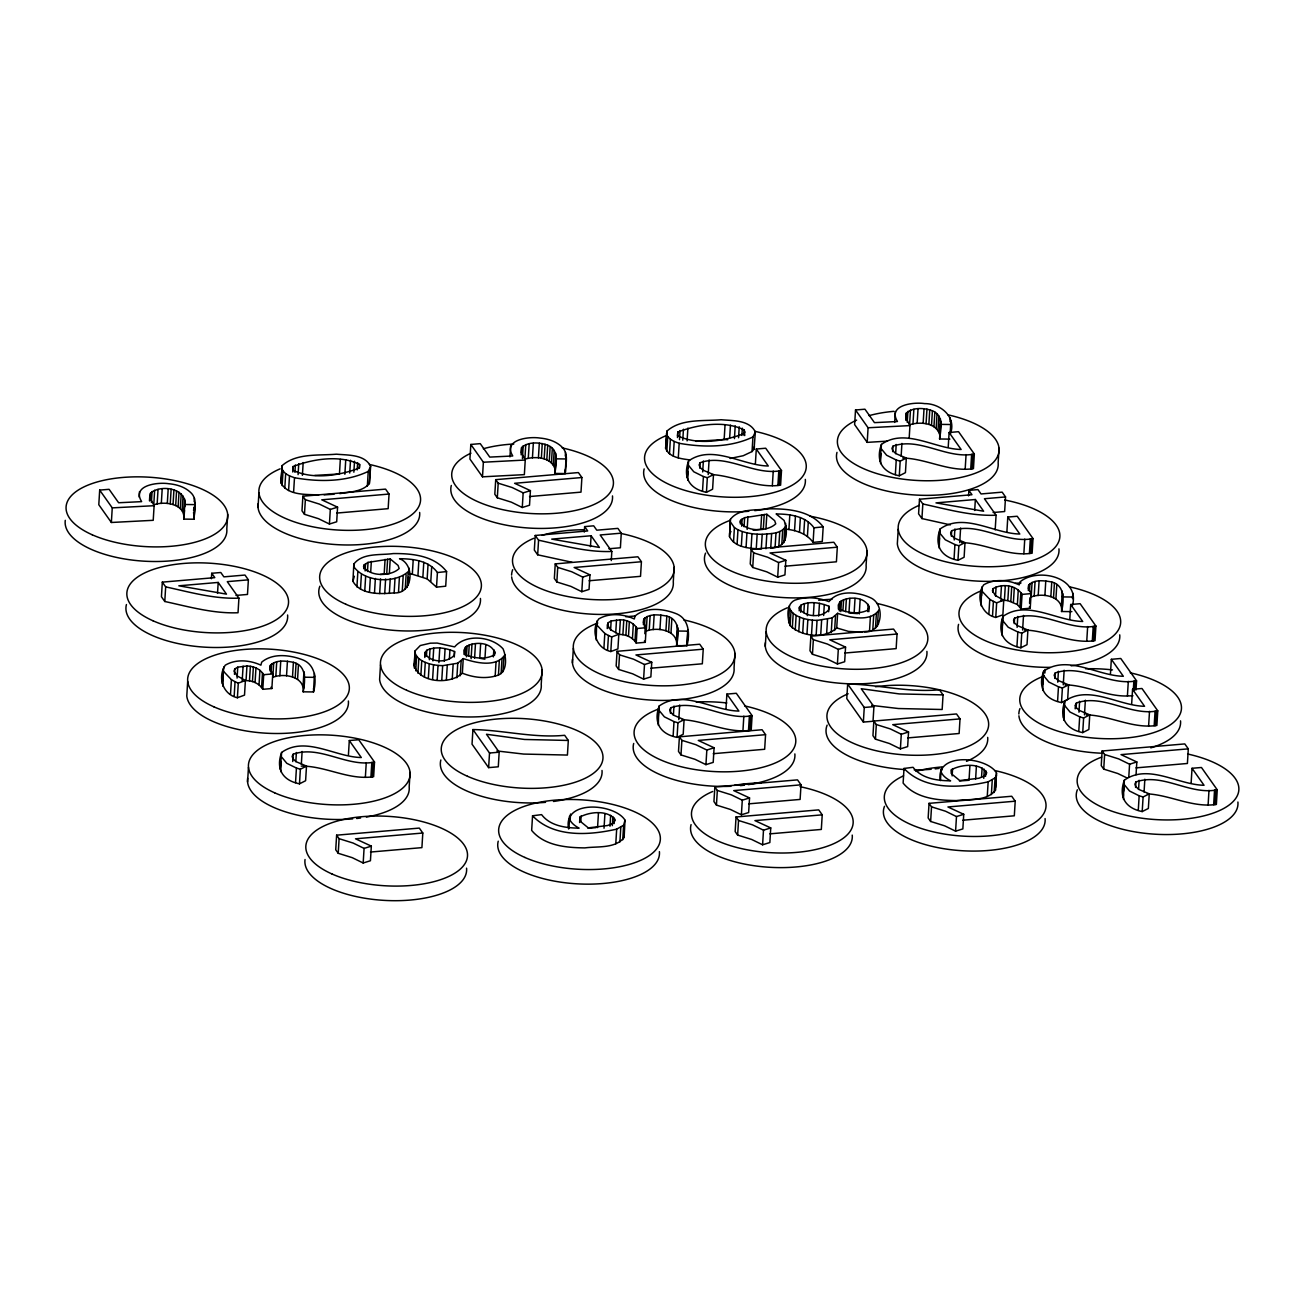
<?xml version="1.0" encoding="UTF-8"?>
<svg xmlns="http://www.w3.org/2000/svg" width="1304" height="1304" viewBox="0 0 1304 1304"><rect width="100%" height="100%" fill="white"/><g stroke="black" fill="none" stroke-linecap="round" stroke-linejoin="round"><path stroke-width="1.5" d="M352.911 581.307L353.84 564.045C362.626 552.57 380.442 555.39 393.205 553.564C412.015 553.401 434.232 555.488 446.587 571.576L445.707 586.197L436.514 587.142L437.411 572.537C428.918 560.671 413.009 558.797 399.529 558.699C415.357 564.469 413.058 594.314 394.134 592.88C380.312 594.119 360.735 595.129 352.911 581.307L354.362 576.27M353.84 564.045L353.808 566.702C364.827 582.432 396.139 584.045 409.195 570.679M813.093 542.415L813.989 527.81C805.513 515.944 789.588 514.069 776.108 513.955L784.111 520.443L785.79 525.936C781.618 534.216 770.142 533.483 762.204 534.33L761.308 548.935C750.207 548.462 735.032 548.006 729.506 536.58L730.419 519.318C739.205 507.843 757.037 510.663 769.784 508.821C788.594 508.674 810.827 510.76 823.183 526.849L822.286 541.453L813.093 542.415C806.589 533.14 794.869 529.815 784.111 528.984M729.506 536.58L730.419 519.318M424.811 657.477L425.055 652.44L426.799 650.256C435.52 646.067 445.968 648.039 454.591 651.544L454.265 657.02M799.433 607.175L799.401 608.561C805.253 617.509 821.699 617.966 828.578 610.011L828.969 606.278C820.33 602.79 809.882 600.802 801.178 604.991L799.433 607.175L799.205 610.826M185.054 501.323L183.75 519.106L194.084 519.236C194.182 510.272 198.355 498.78 190.091 491.983C184.255 486.702 176.382 484.403 168.689 483.719C157.8 481.975 131.476 485.186 141.631 501.632L118.631 502.757L109.112 489.31L99.691 490.108L98.794 504.713L111.362 522.48L153.22 520.312L154.116 505.707L150.139 498.193L150.465 493.205C161.109 483.67 188.526 488.658 184.728 506.8M111.362 522.48L112.258 507.875L99.691 490.108M139.169 497.068L139.512 491.592M149.471 500.915L149.813 495.438M150.025 500.508L150.465 493.205M151.411 502.447L152.079 491.494M154.638 490.255L153.758 504.86C164.565 500.769 185.657 503.866 183.75 519.106M157.148 504.012L158.045 489.407M161.321 503.474L162.201 488.87M248.379 579.84L244.989 575.048L223.88 576.857L220.8 572.505L211.737 573.271L214.818 577.639L162.315 582.138L161.435 596.743L164.777 601.486C188.803 606.686 213.318 613.76 238.029 612.75L238.925 598.145L227.271 581.649L248.379 579.84L247.483 594.445L235.975 595.439M167.303 503.442L168.2 488.837M170.237 503.817L171.134 489.212M164.777 601.486L165.673 586.881L162.315 582.138M173.041 504.501L173.937 489.897M175.681 505.512L176.578 490.907M178.126 506.865L179.023 492.244M180.311 508.593L181.207 493.988M182.169 510.777L183.049 496.172M183.717 513.548L184.614 498.943M184.157 515.928L184.5 510.451M193.611 510.858L193.84 507.207M194.182 501.73L194.394 498.063M194.084 519.236L194.752 506.311M187.678 681.356L186.782 695.961A80.995 34.752 3.5 0 0 271.102 733.418A80.995 34.752 3.5 0 0 348.38 700.998M211.395 578.748L211.737 573.271M217.523 593.385L218.192 582.432L178.827 585.806L226.472 594.135L218.192 582.432M227.695 514.395L226.798 529A80.995 34.752 3.5 0 1 145.298 561.242A80.995 34.752 3.5 0 1 65.281 520.329M246.945 666.002L237.752 667.159L234.802 668.903L234.035 671.12L237.165 675.928L245.397 680.492L244.516 695.113L237.393 697.754C222.837 694.527 217.23 677.216 225.282 665.187C235.926 658.83 249.96 660.085 260.898 665.17L261.68 662.171C272.536 652.962 289.423 654.804 301.974 659.579C315.568 664.307 316.839 679.906 313.514 691.951L303.18 691.821C305.185 681.291 306.978 665.692 293.4 662.302C286.016 660.981 276.106 659.384 270.335 665.382L269.993 668.822L272.764 673.923L271.868 688.528L262.805 689.311C259.366 683.508 252.601 680.672 246.048 680.606L246.945 666.002C253.498 666.067 260.262 668.903 263.701 674.706L262.805 689.311M223.799 666.98L222.332 683.687M222.772 686.116L223.228 669.082M230.515 694.282L231.411 679.677L223.669 671.511M234.475 674.38L234.802 668.903M234.166 696.303L235.046 681.699L231.411 679.677M237.083 678.113L237.752 667.159M237.393 697.754L238.29 683.149L245.397 680.492M242.202 680.753L243.098 666.132M258.029 507.435L258.925 492.831M249.471 680.916L250.368 666.311M252.471 681.552L253.367 666.947M247.581 781.96L248.461 767.355M255.062 682.465L255.959 667.86M259.023 684.861L259.92 670.256M261.566 687.55L262.463 672.946M318.714 494.949C306.114 494.183 287.728 495.83 280.898 482.79L282.186 465.577C296.464 452.896 318.583 455.748 336.448 454.183C347.956 455.275 364.729 454.232 370.646 466.392L369.358 483.605C362.251 491.869 349.847 491.901 339.839 493.613M282.186 465.577L280.898 482.79M269.993 670.859L270.335 665.382M282.137 485.593L283.033 470.988L281.794 468.185M271.053 673.076L271.607 663.948M273.71 662.725L272.813 677.33C283.881 672.799 304.989 676.515 303.18 691.821M284.777 488.283L285.674 473.678L283.033 470.988M275.829 676.401L276.709 661.796M288.591 490.516L289.488 475.911L285.674 473.678M279.855 675.831L280.735 661.226M292.764 471.999L293.09 466.522C313.188 458.861 339.855 454.672 359.627 464.42L359.35 468.054C339.252 475.716 312.585 479.888 292.813 470.157L293.09 466.522M293.596 492.325L294.492 477.72L289.488 475.911M294.916 472.309L295.356 465.006M298.078 474.64L298.746 463.686M374.525 762.09C346.799 767.632 320.018 744.714 293.172 754.217L292.129 756.434L293.074 758.912L296.024 761.65L306.505 766.116L305.609 780.721L299.48 783.834C282.984 780.542 275.503 769.344 281.599 752.457C305.397 735.489 335.324 757.119 361.289 757.526L349.293 740.542L358.73 739.743L374.525 762.09L373.629 776.695C348.722 780.509 325.804 765.904 301.224 766.084M281.045 761.585L280.23 769.213M281.371 756.108L281.599 752.457M280.767 771.675L281.126 754.608M286.538 675.798L287.434 661.193M302.398 475.341L303.18 462.561M389.048 494.053L385.56 489.114L302.887 496.205L301.99 510.809L304.468 514.314L318.518 518.699L329.423 524.029L336.693 521.779L337.573 507.158L321.762 499.823L389.048 494.053L388.152 508.674L336.709 513.075M292.503 676.906L293.4 662.302M304.468 514.314L305.364 499.709L302.887 496.205M295.177 677.95L296.073 663.345M297.556 679.368L298.453 664.763M292.715 761.52L293.172 754.217M295.829 761.634L296.383 752.506M295.535 782.661L296.432 768.056L286.798 763.296L281.664 757.07M303.066 686.165L303.962 671.56M303.555 688.61L304.451 674.005M299.48 783.834L300.36 769.23L306.505 766.116M301.338 764.258L302.12 751.479M313.514 691.951L314.476 673.5M329.423 524.029L330.32 509.424L319.398 504.094L305.364 499.709M340.328 459.383L339.447 473.988L314.867 475.389M344.859 474.265L345.756 459.66M349.733 473.059L350.515 460.279M353.857 472.195L354.525 461.241M357.198 469.929L357.638 462.61M422.806 833.028L419.301 828.089L336.628 835.179L335.731 849.784L338.225 853.289L352.259 857.673L363.18 863.004L370.434 860.738L371.33 846.133L355.519 838.798L422.806 833.028L421.909 847.633L370.45 852.05M359.399 468.071L359.627 464.42M338.225 853.289L339.105 838.684L336.628 835.179M356.921 586.93L357.818 572.326M348.412 755.163L349.293 740.542M360.491 589.147L361.387 574.542M367.353 486.001L368.25 471.396L370.646 466.392M363.767 568.723L363.979 565.072L368.038 562.383L390.238 558.976L398.079 565.414L399.154 568.528C391.233 576.384 370.271 577.004 363.523 566.767L363.979 565.072M369.358 483.605L370.255 468.984M365.104 570.924L365.544 563.621M364.761 590.891L365.658 576.286M367.467 571.511L368.038 562.383M369.472 592.195L370.369 577.591M370.678 572.309L371.347 561.356M374.492 593.059L375.373 578.454M365.364 777.233L366.261 762.628M363.18 863.004L364.077 848.399L353.156 843.069L339.105 838.684M379.66 593.548L380.556 578.943M370.923 776.988L371.819 762.367M380.328 574.445L384.175 573.972L385.071 559.367M372.227 776.874L373.123 762.269M384.713 593.662L385.609 579.058M380.507 664.828L379.611 679.433A80.995 34.752 3.5 0 0 463.947 716.89A80.995 34.752 3.5 0 0 541.225 684.453L542.105 669.848M384.175 573.972L386.734 573.76L387.63 559.139M390.238 558.976L389.342 573.581L386.734 573.76M389.342 593.45L390.238 578.846M394.134 592.88L395.03 578.275M398.519 592.016L399.399 577.411M402.268 590.842L403.164 576.238M405.218 589.327L406.114 574.722M407.255 587.468L408.152 572.863M408.494 577.248L408.299 585.284M408.82 571.771L409.048 568.12M436.514 587.142L427.158 578.878L412.325 574.233L413.221 559.628M417.948 575.374L418.845 560.769M414.167 665.529L415.063 650.924L420.296 645.529L430.336 643.182L437.166 643.068L454.623 646.914C465.772 633.614 491.755 636.205 503.051 648.854C506.392 656.678 507.663 670.875 498.438 675.081C486.767 679.286 473.694 677.705 462.349 673.19C450.353 684.779 419.578 683.28 414.167 665.529L415.34 659.742M414.297 668.007L415.063 650.924M415.748 670.81L416.644 656.205L415.194 653.385M410.059 772.392L409.179 786.997A80.995 34.752 3.5 0 1 366.359 817.086M422.887 576.922L423.784 562.317M417.932 673.206L418.828 658.601L416.644 656.205M420.882 675.276L421.762 660.672L418.828 658.601M427.158 578.878L428.054 564.257M424.827 656.091L425.055 652.44M424.403 677.02L425.283 662.416L421.762 660.672M426.473 655.733L426.799 650.256M430.809 581.225L431.706 566.621M428.331 678.39L429.228 663.785L425.283 662.416M429.358 659.775L430.027 648.822M432.944 660.916L433.727 648.137M432.602 679.4L433.498 664.795L429.228 663.785M437.15 680.036L438.03 665.431L433.498 664.795M438.894 662.579L439.79 647.974M441.779 680.264L442.675 665.659L457.753 663.198L463.246 658.585C475.716 662.856 496.384 667.811 504.925 654.804M444.322 661.356L445.104 648.577M446.359 680.085L447.256 665.48M449.391 658.928L449.945 649.799M452.227 679.237L453.124 664.632M470.826 444.452L469.929 459.057L482.496 476.824L524.355 474.64L525.251 460.035L521.274 452.537L521.6 447.549C528.381 441.437 539.546 442.235 547.713 445.234C559.367 449.75 556.27 463.751 554.885 473.433L565.219 473.564C565.512 464.599 569.375 453.14 561.225 446.31C555.39 441.029 547.517 438.731 539.823 438.046C528.935 436.318 502.594 439.529 512.749 455.976L489.766 457.101L480.247 443.637L470.826 444.452L483.376 462.219L482.496 476.824M456.856 677.803L457.753 663.198M460.231 675.798L461.127 661.177M462.349 673.19L463.246 658.585M465.088 654.429L465.528 647.126C473.955 641.03 491.689 641.943 494.884 653.043L493.156 655.504C484.061 659.889 473.075 658.015 464.045 654.331L463.914 650.321L465.528 647.126M466.441 656.825L467.109 645.871M468.576 655.814L469.244 644.861M471.103 658.732L471.999 644.127M474.574 658.259L475.471 643.654M568.316 740.46L564.665 735.293C533.841 738.308 503.295 730.061 472.928 729.555L472.032 744.176L488.625 767.632L498.291 766.801L499.171 752.196L486.506 734.266L524.534 739.466L568.316 740.46L567.419 755.065L523.637 754.071L496.889 750.957M480.654 643.654L479.774 658.259L484.909 659.172M581.894 477.525L578.389 472.57L495.716 479.66L494.819 494.265L497.313 497.786L511.347 502.17L522.268 507.5L529.522 505.235L530.418 490.63L514.607 483.295L581.894 477.525L580.997 492.13L529.538 496.547M485.023 657.346L485.805 644.567M497.313 497.786L498.193 483.181L495.716 479.66M493.385 656.89L493.841 649.588M494.591 655.113L494.819 651.462M488.625 767.632L489.522 753.027L472.928 729.555M495.161 676.189L496.058 661.584M509.962 456.889L510.63 445.935M498.438 675.081L499.334 660.476M501.111 673.597L501.991 658.976M503.018 671.707L503.914 657.102M521.144 454.851L521.6 447.549M522.431 458.601L523.214 445.821M525.773 444.582L524.876 459.187C535.439 455.895 552.57 457.101 555.292 470.271M522.268 507.5L523.165 492.879L512.244 487.566L498.193 483.181M528.283 458.356L529.179 443.751M532.439 457.818L533.336 443.213M538.422 457.786L539.318 443.164M608.87 548.756L620.394 547.778L621.274 533.157L617.9 528.381L596.776 530.19L593.695 525.822L584.632 526.604L587.713 530.956L535.227 535.471L534.33 550.076L537.672 554.803L572.048 562.268M541.372 458.16L542.268 443.539M537.672 554.803L538.568 540.198L535.227 535.471M544.176 458.845L545.072 444.224M546.816 459.839L547.713 445.234M549.261 461.192L550.158 446.587M551.429 462.936L552.326 448.332M553.287 465.104L554.184 450.499M569.441 816.239L569.538 818.798A38.468 16.496 3.5 0 0 579.123 828.154C565.789 827.975 550.255 826.035 541.584 814.625L532.554 815.782L531.657 830.403C544.371 845.807 566.262 847.698 584.877 847.893C597.623 846.166 615.358 848.839 624.127 837.445L625.007 820.2C615.113 803.606 562.301 798.928 568.658 829.018M554.852 467.892L555.732 453.287M554.885 473.433L556.189 455.666M641.421 561.731L637.917 556.792L555.243 563.882L554.347 578.487L556.841 581.991L570.875 586.376L581.796 591.706L589.049 589.441L589.946 574.836L574.135 567.501L641.421 561.731L640.525 576.335L589.066 580.753M556.841 581.991L557.721 567.387L555.243 563.882M565.3 456.058L565.528 452.406M565.219 473.564L566.213 455.177M572.456 662.888L573.352 648.284M584.29 532.081L584.632 526.604M581.796 591.706L582.692 577.101L571.771 571.771L557.721 567.387M568.968 827.926L569.538 818.798M570.076 821.341L570.516 814.038M590.435 546.702L591.103 535.748L551.722 539.122L599.367 547.452L591.103 535.748M579.595 822.547L579.921 817.07C589.604 811.724 608.332 809.572 615.276 820.118L613.255 823.28L607.468 825.546L588.3 827.877L580.492 821.504L579.921 817.07M580.785 821.422L581.111 815.945M620.362 619.808L611.152 620.965L608.218 622.709L607.436 624.926L610.582 629.718L618.813 634.298L617.917 648.903L610.81 651.544C596.254 648.332 590.63 631.022 598.683 618.976C609.327 612.635 623.377 613.891 634.298 618.976L635.097 615.977C645.953 606.767 662.839 608.609 675.39 613.369C688.968 618.112 690.24 633.711 686.931 645.757L676.597 645.627C678.602 635.097 680.395 619.498 666.817 616.107C659.433 614.787 649.522 613.19 643.752 619.188L643.394 622.627L646.181 627.713L645.284 642.334L636.222 643.1C632.782 637.314 626.018 634.477 619.465 634.412L620.362 619.808C626.898 619.856 633.679 622.693 637.118 628.495L636.222 643.1M596.189 639.922L596.645 622.888M596.987 624.42L597.199 620.769M603.931 648.072L604.812 633.467L597.069 625.317M607.224 628.577L607.436 624.926M611.266 560.59L611.821 551.462L600.166 534.982L621.274 533.157M607.892 628.186L608.218 622.709M607.566 650.109L608.463 635.488L604.812 633.467M597.558 827.6L598.454 812.995M610.598 630.093L611.152 620.965M610.81 651.544L611.706 636.939L618.813 634.298M615.732 632.717L616.515 619.938M604.029 828.252L604.926 813.647M703.231 649.18L699.726 644.225L617.053 651.315L616.156 665.92L618.65 669.441L632.684 673.826L643.606 679.139L650.859 676.89L651.755 662.285L635.944 654.95L703.231 649.18L702.334 663.785L650.875 668.202M618.65 669.441L619.53 654.836L617.053 651.315M609.979 826.247L610.647 815.293M622.888 634.706L623.785 620.101M612.309 825.676L612.864 816.548M614.086 823.606L614.428 818.13M625.887 635.358L626.784 620.753M615.781 843.753L616.678 829.148L623.622 825.204L625.007 820.2M628.479 636.27L629.359 621.649M619.905 841.928L620.802 827.323M632.44 638.667L633.337 624.045M622.725 839.809L623.622 825.204M634.983 641.356L635.863 626.735M643.41 624.665L643.752 619.188M644.469 626.882L645.024 617.754M644.828 633.744L645.268 626.442M647.126 616.515L646.23 631.136C657.281 626.588 678.39 630.305 676.597 645.627M643.606 679.139L644.502 664.535L633.581 659.205L619.53 654.836M649.229 630.191L650.125 615.586M653.255 629.62L654.152 615.015M689.881 459.937C681.242 458.682 669.343 457.655 665.611 448.348L666.882 431.135C681.161 418.437 703.28 421.306 721.145 419.741C732.652 420.817 749.425 419.774 755.342 431.934L754.071 449.147L752.049 451.559L743.215 455.732L730.028 458.47M666.882 431.135L665.611 448.348M666.849 451.151L667.729 436.547L666.491 433.743M669.474 453.825L670.37 439.22L667.729 436.547M659.938 629.587L660.835 614.983M673.304 456.074L674.184 441.469L670.37 439.22M752.098 715.635C724.388 721.177 697.607 698.259 670.745 707.762L669.718 709.979L670.647 712.457L673.597 715.195L684.095 719.661L683.198 734.266L677.053 737.396C660.558 734.087 653.076 722.889 659.188 706.002C682.986 689.034 712.913 710.664 738.879 711.071L726.882 694.103L736.304 693.288L752.098 715.635L751.202 730.24C727.453 733.777 705.448 720.9 682.155 719.645M659.188 706.002L657.819 722.775M658.357 725.22L658.699 708.153M677.461 437.541L677.803 432.064C697.884 424.403 724.551 420.23 744.323 429.978L744.747 435.536M665.92 630.712L666.817 616.107M678.292 457.883L679.188 443.278L674.184 441.469M679.498 439.676L680.069 430.548M668.593 631.739L669.49 617.134M674.152 567.322L673.271 581.926A80.995 34.752 3.5 0 1 595.993 614.347A80.995 34.752 3.5 0 1 511.657 576.89M670.973 633.157L671.87 618.552M682.774 440.198L683.459 429.244M670.419 713.239L670.745 707.762M687.094 440.899L687.876 428.119M676.483 639.971L677.379 625.366M676.972 642.399L677.868 627.794M781.503 470.565C753.777 476.123 726.996 453.189 700.15 462.708L699.107 464.909L700.052 467.402L703.003 470.141L713.484 474.591L712.603 489.212L706.458 492.325C689.963 489.016 682.481 477.834 688.577 460.948C712.375 443.979 742.302 465.593 768.284 466.001L756.287 449.032L765.709 448.217L781.503 470.565L780.607 485.169C756.858 488.723 734.837 475.846 711.56 474.574M687.909 471.901L687.208 477.704M688.137 468.25L688.577 460.948M673.402 715.179L673.972 706.051M687.746 480.149L688.104 463.099M673.108 736.206L674.005 721.601L664.388 716.841L659.237 710.615M677.053 737.396L677.95 722.791L684.095 719.661M678.797 719.629L679.694 705.024M765.562 734.674L762.074 729.735L679.4 736.825L678.504 751.43L680.981 754.934L695.032 759.319L705.937 764.649L713.207 762.384L714.087 747.779L698.276 740.444L765.562 734.674L764.666 749.278L713.223 753.696M687.664 630.957L687.143 644.274M686.931 645.757L688.039 629.653M680.981 754.934L681.878 740.33L679.4 736.825M699.808 468.185L700.15 462.708M702.693 471.95L703.361 460.997M702.514 491.135L703.41 476.531L693.777 471.771L688.642 465.544M706.458 492.325L707.338 477.72L713.484 474.591M708.202 474.574L709.099 459.97M695.961 441.355L724.144 439.529L725.04 424.925M705.937 764.649L706.833 750.044L695.912 744.714L681.878 740.33M729.669 437.981L730.452 425.202M734.429 438.6L735.212 425.821M801.015 784.829L797.51 779.873L714.837 786.964L713.94 801.569L716.434 805.09L730.468 809.474L741.389 814.788L748.643 812.539L749.539 797.934L733.728 790.599L801.015 784.829L800.118 799.433L748.659 803.851M738.569 437.753L739.238 426.799M716.434 805.09L717.33 790.485L714.837 786.964M733.516 542.203L734.413 527.598L730.403 521.959M741.894 435.471L742.335 428.168M725.986 708.708L726.882 694.103M737.086 544.42L737.966 529.815L734.413 527.598M743.997 435.454L744.323 429.978M740.346 523.996L740.574 520.345L744.617 517.655L766.833 514.249L774.674 520.687L775.75 523.801C767.828 531.657 746.866 532.276 740.118 522.04L740.574 520.345M741.699 526.197L742.139 518.878M734.951 653.32L734.054 667.925A80.995 34.752 3.5 0 1 652.554 700.166A80.995 34.752 3.5 0 1 572.521 659.253M741.34 546.164L742.237 531.559L737.966 529.815M744.062 526.783L744.617 517.655M746.067 547.468L746.947 532.863L742.237 531.559M747.159 529.408L747.942 516.628M752.049 451.559L752.946 436.954L755.342 431.934M755.391 463.637L756.287 449.032M837.315 547.191L833.81 542.252L751.137 549.343L750.24 563.947L752.734 567.452L766.768 571.837L777.689 577.167L784.943 574.901L785.839 560.296L770.028 552.961L837.315 547.191L836.418 561.796L784.959 566.213M751.071 548.332L751.968 533.727L746.947 532.863M822.221 814.837L818.733 809.882L736.043 816.972L735.163 831.577L737.64 835.082L751.674 839.466L762.596 844.796L769.849 842.547L770.745 827.926L754.934 820.607L822.221 814.837L821.324 829.442L769.882 833.843M752.734 567.452L753.614 552.847L751.137 549.343M742.938 730.794L743.834 716.173M737.64 835.082L738.537 820.477L736.043 816.972M756.255 548.821L757.151 534.216L762.204 534.33M741.389 814.788L742.286 800.183L731.365 794.853L717.33 790.485M748.496 730.533L749.392 715.929M753.076 530.174L760.77 529.245L761.666 514.64M749.816 730.419L750.713 715.814M764.226 514.412L763.329 529.016L760.77 529.245M765.937 528.853L766.833 514.249M765.937 548.723L766.817 534.118M772.343 485.724L773.239 471.119M771.626 533.548L770.729 548.153C783.785 547.81 788.007 538.471 785.79 525.936M765.285 646.36L766.181 631.755M777.901 485.463L778.798 470.858M775.098 547.289L775.994 532.684M779.221 485.349L780.102 470.744M778.863 546.115L779.743 531.51M777.689 577.167L778.586 562.562L767.665 557.232L753.614 552.847M762.596 844.796L763.492 830.192L752.571 824.861L738.537 820.477M781.797 544.599L782.693 529.994M783.851 542.741L784.731 528.136M785.644 523.393L784.894 540.557M788.92 529.505L789.817 514.901M879.303 609.555C870.762 622.562 850.094 617.591 837.624 613.32L836.728 627.925C824.78 639.27 801.634 636.857 790.126 625.545C787.241 617.933 785.953 604.486 794.658 600.28C805.693 596.156 818.146 597.509 828.985 601.649C838.505 589.18 859.336 591.983 871.969 598.471C885.237 606.132 882.237 633.63 864.161 631.853M788.675 622.741L789.442 605.659M794.543 530.646L795.44 516.042M790.126 625.545L791.023 610.94L789.572 608.137M792.31 627.941L793.207 613.336L791.023 610.94M799.482 532.195L800.379 517.574M795.244 630.028L796.141 615.423L793.207 613.336M803.753 534.135L804.649 519.53M798.765 631.755L799.662 617.151L796.141 615.423M800.721 612.293L801.178 604.991M807.404 536.498L808.301 521.893M803.834 612.684L804.405 603.556M802.693 633.141L803.59 618.536L799.662 617.151M807.306 615.667L808.089 602.872M806.964 634.151L807.861 619.53L803.59 618.536M897.038 634.021L893.533 629.066L810.86 636.156L809.98 650.761L812.457 654.282L826.491 658.65L837.412 663.981L844.666 661.731L845.562 647.126L829.751 639.791L897.038 634.021L896.141 648.626L844.699 653.043M811.512 634.771L812.408 620.166L807.861 619.53M813.37 615.488L814.152 602.709M812.457 654.282L813.354 639.677L810.86 636.156M816.157 635.015L817.054 620.411L832.115 617.949L837.624 613.32M818.684 616.091L819.466 603.312M820.721 634.836L821.618 620.231M823.639 615.504L824.307 604.551M826.606 633.988L827.502 619.384M828.643 611.755L828.969 606.278M831.235 632.554L832.115 617.949M834.609 630.533L835.489 615.928M839.336 611.005L839.906 601.877C848.317 595.765 866.068 596.694 869.263 607.794L867.519 610.256C858.439 614.624 847.437 612.766 838.423 609.082L838.293 605.056L839.906 601.877M837.412 663.981L838.309 649.376L827.388 644.046L813.354 639.677M840.803 611.576L841.471 600.622M842.938 610.565L843.606 599.612M950.355 433.971C956.891 416.791 940.347 403.425 924.52 403.604C913.631 401.86 887.307 405.071 897.462 421.518L874.462 422.643L864.943 409.195L855.522 409.994L854.625 424.599L867.193 442.366L887.453 441.143M845.595 611.641L846.377 598.862M849.849 598.389L848.953 613.01L857.559 613.613M943.053 694.902L939.402 689.751C908.595 692.766 878.032 684.502 847.665 684.013L846.785 698.618L863.362 722.09L873.028 721.259L873.924 706.654L861.243 688.724L899.271 693.924L943.053 694.902L942.156 709.506L898.391 708.528L871.642 705.399M854.136 613.01L855.033 598.406M867.193 442.366L868.089 427.761L855.522 409.994M859.271 613.923L860.167 599.318M866.997 550.777L866.101 565.382A80.995 34.752 3.5 0 1 780.346 597.362A80.995 34.752 3.5 0 1 705.545 553.14M867.763 611.625L868.203 604.322M868.855 611.674L869.181 606.197M863.362 722.09L864.259 707.469L847.665 684.013M869.524 630.924L870.42 616.319M974.332 454.036C946.622 459.578 919.842 436.661 892.979 446.164L891.952 448.38L892.881 450.858L895.832 453.596L906.329 458.063L905.432 472.667L899.287 475.797C882.792 472.488 875.31 461.29 881.422 444.403C905.221 427.435 935.147 449.065 961.113 449.472L949.116 432.504L958.538 431.689L974.332 454.036L973.452 468.641C949.1 472.341 926.655 458.552 902.71 458.03M880.852 453.531L880.053 461.16M881.08 449.88L881.422 444.403M880.591 463.621L880.95 446.555M872.8 629.816L873.696 615.211M875.473 628.332L876.369 613.728M877.396 626.458L878.277 611.853M960.021 718.895L956.517 713.956L873.843 721.047L872.946 735.652L875.44 739.156L889.475 743.541L900.396 748.871L907.649 746.605L908.546 732L892.735 724.665L960.021 718.895L959.125 733.5L907.665 737.917M892.653 451.64L892.979 446.164M894.674 422.431L895.343 411.477M875.44 739.156L876.321 724.551L873.843 721.047M895.652 453.58L896.207 444.452M895.359 474.607L896.239 460.002L886.622 455.243L881.471 449.016M899.287 475.797L900.184 461.176L906.329 458.063M901.145 456.204L901.928 443.425M898.228 529.212L897.331 543.817A80.995 34.752 3.5 0 0 981.667 581.274A80.995 34.752 3.5 0 0 1058.946 548.854M905.856 420.393L906.296 413.091C913.077 406.995 924.259 407.793 932.409 410.793C944.063 415.308 940.983 429.309 939.581 438.992L949.915 439.122M907.242 422.333L907.91 411.379M910.469 410.141L909.573 424.745C920.135 421.436 937.266 422.643 939.988 435.813M909.165 438.372L909.947 425.593L905.97 418.079L906.296 413.091M912.979 423.898L913.876 409.293M917.152 423.36L918.032 408.755M900.396 748.871L901.292 734.266L890.371 728.936L876.321 724.551M923.134 423.327L924.031 408.722M993.126 512.521L1004.65 511.527L1005.531 496.922L1002.157 492.146L981.032 493.955L977.951 489.587L968.888 490.369L971.969 494.721L919.483 499.236L918.586 513.841L921.928 518.568L950.339 524.876M940.901 768.92L940.999 771.479A38.468 16.496 3.5 0 0 950.6 780.835C937.266 780.656 921.716 778.716 913.061 767.306L904.014 768.463L903.118 783.085C915.832 798.488 937.723 800.379 956.354 800.574C969.084 798.847 986.818 801.52 995.604 790.126L996.484 772.881C987.112 756.776 935.685 751.609 940.233 779.873M926.068 423.702L926.965 409.097M921.928 518.568L922.824 503.963L919.483 499.236M928.872 424.387L929.768 409.782M931.512 425.397L932.409 410.793M933.957 426.75L934.854 412.145M936.142 428.478L937.038 413.873M938 430.662L938.88 416.057M939.548 433.433L940.445 418.828M939.581 438.992L940.885 421.208M1033.013 538.585C1005.302 544.143 978.522 521.209 951.675 530.728L950.632 532.928L951.561 535.422L954.512 538.161L965.009 542.611L964.112 557.232L957.967 560.345C941.472 557.036 933.99 545.854 940.102 528.968C963.9 511.999 993.827 533.613 1019.793 534.021L1007.796 517.052L1017.218 516.254L1033.013 538.585L1032.132 553.206C1007.78 556.889 985.335 543.116 961.39 542.594M939.532 538.096L938.733 545.724M939.874 532.619L940.102 528.968M939.271 548.185L939.63 531.119M948.22 447.109L949.116 432.504M950.013 421.616L950.225 417.965M950.127 433.498L950.909 420.719M1015.213 801.194L1011.725 796.255L929.051 803.346L928.155 817.95L930.632 821.455L944.683 825.839L955.587 831.17L962.857 828.904L963.737 814.299L947.926 806.964L1015.213 801.194L1014.316 815.799L962.874 820.216M930.632 821.455L931.529 806.85L929.051 803.346M951.333 536.205L951.675 530.728M954.218 539.97L954.887 529.016M940.445 780.607L940.999 771.479M954.039 559.155L954.919 544.55L945.302 539.791L940.151 533.564M941.765 770.371L941.993 766.719M957.967 560.345L958.864 545.74L965.009 542.611M959.711 542.594L960.608 527.99M965.172 469.179L966.068 454.574M951.17 773.402L951.398 769.751C961.081 764.405 979.809 762.253 986.753 772.799L984.716 775.962L978.929 778.227L959.76 780.558L951.953 774.185L951.398 769.751M968.546 495.846L968.888 490.369M970.73 468.935L971.627 454.33M952.132 775.929L952.588 768.626M972.05 468.821L972.947 454.216M974.691 510.467L975.359 499.513L935.979 502.888L983.624 511.217L975.359 499.513M955.587 831.17L956.484 816.565L945.563 811.235L931.529 806.85M969.915 765.676L969.019 780.281L959.451 780.966M1071.872 611.641L1061.537 611.511C1064.097 600.899 1065.091 585.398 1051.757 581.991C1044.374 580.671 1034.463 579.074 1028.693 585.072L1028.351 588.511L1031.122 593.613L1030.225 608.218L1021.162 609.001L1022.059 594.396C1016.256 584.958 1002.173 583.328 993.159 588.609L992.393 590.81L995.522 595.618L1003.754 600.199L1002.874 614.803L995.751 617.444C981.195 614.217 975.588 596.906 983.64 584.877C994.284 578.52 1008.318 579.791 1019.255 584.877L1020.038 581.861C1037.609 567.11 1081.228 577.15 1072.214 606.164M981.586 595.798L982.156 586.67M981.13 605.822L981.586 588.772M975.62 779.107L976.386 766.328M988.872 613.972L989.769 599.367L982.026 591.201M999.043 448.234L998.147 462.855A80.995 34.752 3.5 0 1 914.511 494.966A80.995 34.752 3.5 0 1 836.989 452.374M995.18 529.832L996.077 515.227L984.422 498.731L1005.531 496.922M981.553 777.102L982.124 767.974M992.947 592.26L993.159 588.609M992.523 615.993L993.404 601.388L989.769 599.367M983.77 778.358L984.324 769.23M995.539 595.977L996.109 586.849M985.563 776.287L985.889 770.811M995.751 617.444L996.647 602.839L1003.754 600.199M987.258 796.434L988.155 781.829L995.082 777.885L996.484 775.521M1000.673 598.617L1001.456 585.838M1006.9 531.657L1007.796 517.052M991.366 794.609L992.262 780.004M1095.914 626.034C1068.204 631.576 1041.423 608.658 1014.561 618.161L1013.534 620.378L1014.463 622.856L1017.413 625.594L1027.911 630.06L1027.014 644.665L1020.869 647.795C1004.373 644.486 996.892 633.288 1003.004 616.401C1026.802 599.433 1056.729 621.063 1082.695 621.47L1070.698 604.502L1080.119 603.687L1095.914 626.034L1095.034 640.639C1070.682 644.339 1048.237 630.549 1024.292 630.028M1002.434 625.529L1003.004 616.401M1002.173 635.618L1002.531 618.552M1000.559 600.443L1004.406 600.313L1005.302 585.692M994.186 792.49L995.082 777.885M995.588 787.486L996.484 772.881M1021.162 609.001L1017.381 604.551L1007.829 600.606L1008.726 586.001M1010.828 601.258L1011.725 586.637M1013.42 602.155L1014.316 587.55M1014.235 623.638L1014.561 618.161M1017.381 604.551L1018.277 589.946M1017.12 627.403L1017.788 616.45M1016.941 646.605L1017.821 632L1008.204 627.24L1003.053 621.014M1019.924 607.24L1020.82 592.635M1023.852 553.744L1024.748 539.139M1020.869 647.795L1021.765 633.173L1027.911 630.06M1022.613 630.028L1023.51 615.423M1029.426 553.483L1030.307 538.878M1028.351 590.549L1028.693 585.072M1030.73 553.369L1031.627 538.764M1029.524 590.94L1029.964 583.638M1029.557 603.296L1029.883 597.819M1032.067 582.415L1031.171 597.02C1042.222 592.489 1063.347 596.205 1061.537 611.511M1034.186 596.091L1035.066 581.486M1038.212 595.52L1039.092 580.916M1044.895 595.488L1045.775 580.883M1136.566 680.835L1120.772 658.487L1111.334 659.302L1123.331 676.271C1097.365 675.863 1067.438 654.233 1043.64 671.218C1037.544 688.104 1045.026 699.286 1061.505 702.595L1067.65 699.466L1068.546 684.861L1058.066 680.411L1055.115 677.672L1054.17 675.179L1055.213 672.978C1082.059 663.459 1108.84 686.393 1136.566 680.835L1135.996 689.963M1042.858 683.997L1043.64 671.218M1042.809 690.419L1043.167 673.369M1044.895 673.011L1045.123 669.359M1050.861 596.596L1051.757 581.991M1053.534 597.639L1054.431 583.035M1055.914 599.058L1056.811 584.453M1054.871 678.455L1055.213 672.978M1061.423 605.855L1062.32 591.25M1057.756 682.22L1058.424 671.267M1057.577 701.405L1058.473 686.8L1048.84 682.041L1043.705 675.814M1061.505 702.595L1062.401 687.99L1068.546 684.861M1063.265 684.844L1064.145 670.24M1157.773 710.843C1130.046 716.401 1103.265 693.467 1076.419 702.986L1075.376 705.187L1076.322 707.664L1079.272 710.403L1089.753 714.869L1088.873 729.474L1082.727 732.603C1066.232 729.295 1058.75 718.096 1064.846 701.21C1088.644 684.241 1118.571 705.871 1144.553 706.279L1132.557 689.311L1141.978 688.496L1157.773 710.843L1156.876 725.448C1132.54 729.148 1110.079 715.358 1086.15 714.853M1064.846 701.21L1063.477 717.982M1069.802 619.107L1070.698 604.502M1064.015 720.427L1064.374 703.378M1072.507 598.666L1072.833 593.19M1075.164 708.838L1075.376 705.187M1076.077 708.463L1076.419 702.986M1078.962 712.212L1079.63 701.259M1078.783 731.414L1079.679 716.809L1070.046 712.049L1064.912 705.823M1086.754 641.177L1087.65 626.572M1082.727 732.603L1083.624 717.999L1089.753 714.869M1084.472 714.853L1085.368 700.232M1092.312 640.932L1093.208 626.327M1093.632 640.818L1094.529 626.213M1135.963 767.877L1187.406 763.476L1188.303 748.855L1184.798 743.916L1102.124 751.006L1101.244 765.611L1103.722 769.115L1117.756 773.5L1126.966 777.917M1103.722 769.115L1104.618 754.511L1102.124 751.006M1110.454 673.907L1111.334 659.302M1064.944 684.844C1086.265 685.056 1105.89 696.515 1127.406 695.994L1128.302 681.389M1217.251 789.833C1189.541 795.375 1162.76 772.441 1135.914 781.96L1134.871 784.16L1135.8 786.654L1138.751 789.393L1149.248 793.859L1148.351 808.464L1142.206 811.577C1125.711 808.268 1118.245 797.086 1124.341 780.199C1148.139 763.231 1178.066 784.845 1204.032 785.269L1192.035 768.284L1201.457 767.486L1217.251 789.833L1216.371 804.438C1192.606 807.975 1170.601 795.098 1147.324 793.843M1123.673 791.153L1124.341 780.199M1123.51 799.417L1123.869 782.351M1131.66 703.915L1132.557 689.311M1133.29 690.256L1133.861 681.128M1128.791 777.005L1129.574 764.226L1118.653 758.895L1104.618 754.511M1134.61 690.142L1135.165 681.014M1136.045 774.755L1136.827 761.96L1121.016 754.625L1188.303 748.855M1135.572 787.437L1135.914 781.96M1138.571 789.376L1139.125 780.248M1138.278 810.403L1139.158 795.799L1129.541 791.023L1124.407 784.812M1142.206 811.577L1143.103 796.972L1149.248 793.859M1144.064 792.001L1144.847 779.221M1148.612 726.002L1149.509 711.397M1154.17 725.741L1155.067 711.136M1155.491 725.627L1156.371 711.022M1191.139 782.889L1192.035 768.284M1208.107 804.976L1208.987 790.371M1213.665 804.715L1214.546 790.11M1214.969 804.617L1215.866 789.996M454.591 651.544L454.199 655.26C447.321 663.231 430.891 662.758 425.039 653.826M1062.809 593.695L1062.434 596.906L1072.768 597.036L1072.98 595.553M195.192 503.132L194.981 504.615L184.646 504.501M314.623 675.863L314.411 677.346L304.077 677.216M566.327 457.476L566.115 458.959L555.765 458.829M951.024 423.018L950.812 424.517L940.477 424.387M754.071 449.147L754.446 446.538M1001.635 633.157L1002.108 631.006M1122.972 796.956L1123.445 794.804M595.749 637.493L596.319 635.374M980.689 603.377L981.26 601.274M788.545 620.264L789.49 618.145M677.803 432.064L677.526 435.699C697.298 445.446 723.948 441.274 744.046 433.613L744.975 431.885M729.539 533.923L730.957 531.543M368.25 471.396C345.804 482.17 318.632 482.04 294.492 477.72M752.946 436.954C730.501 447.728 703.345 447.598 679.188 443.278M330.32 509.424L337.573 507.158M523.165 492.879L530.418 490.63M582.692 577.101L589.946 574.836M778.586 562.562L785.839 560.296M644.502 664.535L651.755 662.285M838.309 649.376L845.562 647.126M364.077 848.399L371.33 846.133M706.833 750.044L714.087 747.779M901.292 734.266L908.546 732M742.286 800.183L749.539 797.934M763.492 830.192L770.745 827.926M956.484 816.565L963.737 814.299M1129.574 764.226L1136.827 761.96M616.678 829.148C589.18 835.326 553.662 837.934 532.554 815.782M988.155 781.829C960.657 788.007 925.123 790.615 904.014 768.463M587.99 828.284L596.026 827.632M813.989 527.81L823.183 526.849M437.411 572.537L446.587 571.576M996.077 515.227C971.366 516.254 946.851 509.163 922.824 503.963M611.821 551.462C587.11 552.488 562.594 545.398 538.568 540.198M238.925 598.145C214.198 599.155 189.699 592.081 165.673 586.881M1022.059 594.396L1031.122 593.613M637.118 628.495L646.181 627.713M263.701 674.706L272.764 673.923M864.259 707.469L873.924 706.654M489.522 753.027L499.171 752.196M868.089 427.761L909.947 425.593M483.376 462.219L525.251 460.035M112.258 507.875L154.116 505.707M324.125 494.868L334.052 494.232M1127.406 695.994L1132.964 695.733M862.368 632.163L848.545 631.413L836.728 627.925M677.477 631.022L687.827 631.152M724.144 439.529L727.762 439.725M812.408 620.166L817.054 620.411M438.03 665.431L442.675 665.659M1004.406 600.313L1007.829 600.606M751.968 533.727L757.151 534.216M409.13 573.89L412.325 574.233M896.239 460.002L900.184 461.176M954.919 544.55L958.864 545.74M703.41 476.531L707.338 477.72M1017.821 632L1021.765 633.173M1058.473 686.8L1062.401 687.99M1079.679 716.809L1083.624 717.999M1139.158 795.799L1143.103 796.972M674.005 721.601L677.95 722.791M296.432 768.056L300.36 769.23M993.404 601.388L996.647 602.839M608.463 635.488L611.706 636.939M235.046 681.699L238.29 683.149M1029.329 606.947L1030.225 608.218M644.388 641.046L645.284 642.334M270.971 687.257L271.868 688.528M193.497 512.684L194.198 515.439M878.228 621.421L878.407 624.16M313.579 688.104L313.726 690.468M565.317 469.782L565.431 472.081M624.111 834.804L624.127 837.445M1119.728 634.852A80.995 34.752 3.5 0 1 1071.171 665.855M1050.095 667.355A80.995 34.752 3.5 0 1 958.57 624.371M1069.476 586.833A80.995 34.752 3.5 0 1 1110.894 637.884A80.995 34.752 3.5 0 1 992.849 643.703A80.995 34.752 3.5 0 1 980.2 591.234M1015.506 583.328A80.995 34.752 3.5 0 1 1021.048 582.937M1237.903 802.025A80.995 34.752 3.5 0 1 1152.149 834.006A80.995 34.752 3.5 0 1 1077.349 789.784M1187.651 754.005A80.995 34.752 3.5 0 1 1228.319 805.611A80.995 34.752 3.5 0 1 1108.53 809.963A80.995 34.752 3.5 0 1 1101.635 757.135M1180.527 720.851A80.995 34.752 3.5 0 1 1150.796 747.86M1103.249 753.272A80.995 34.752 3.5 0 1 1018.913 715.814M1018.848 714.005A80.995 34.752 3.5 0 1 1019.956 708.594M1130.275 672.831A80.995 34.752 3.5 0 1 1170.927 724.421A80.995 34.752 3.5 0 1 1051.138 728.789A80.995 34.752 3.5 0 1 1044.243 675.961M1085.629 668.789A80.995 34.752 3.5 0 1 1112.459 669.897M1004.683 500.002A80.995 34.752 3.5 0 1 1051.415 550.858A80.995 34.752 3.5 0 1 933.224 558.112A80.995 34.752 3.5 0 1 919.401 505.235M947.894 414.835A80.995 34.752 3.5 0 1 989.785 465.528A80.995 34.752 3.5 0 1 872.914 472.292A80.995 34.752 3.5 0 1 856.63 420.116M869.018 415.666A80.995 34.752 3.5 0 1 893.925 411.33M926.899 651.381A80.995 34.752 3.5 0 1 845.383 683.622A80.995 34.752 3.5 0 1 765.366 642.725M876.647 603.361A80.995 34.752 3.5 0 1 918.049 654.412A80.995 34.752 3.5 0 1 800.02 660.248A80.995 34.752 3.5 0 1 787.355 607.778M818.684 600.247A80.995 34.752 3.5 0 1 832.001 599.318M805.318 479.383A80.995 34.752 3.5 0 1 754.788 510.646M748.822 511.266A80.995 34.752 3.5 0 1 644.16 468.918M755.065 431.363A80.995 34.752 3.5 0 1 796.467 482.415A80.995 34.752 3.5 0 1 678.439 488.25A80.995 34.752 3.5 0 1 665.773 435.781M1045.074 818.57A80.995 34.752 3.5 0 1 959.32 850.534A80.995 34.752 3.5 0 1 884.503 806.312M994.822 770.55A80.995 34.752 3.5 0 1 1036.713 821.243A80.995 34.752 3.5 0 1 919.842 828.007A80.995 34.752 3.5 0 1 903.542 775.831M915.946 771.381A80.995 34.752 3.5 0 1 940.852 767.045M987.682 737.379A80.995 34.752 3.5 0 1 966.509 761.357M939.124 768.382A80.995 34.752 3.5 0 1 935.18 768.871M931.203 769.262A80.995 34.752 3.5 0 1 914.218 769.882M904.65 769.539A80.995 34.752 3.5 0 1 827.127 725.138M875.538 686.735A80.995 34.752 3.5 0 1 988.628 723.394A80.995 34.752 3.5 0 1 879.45 751.446A80.995 34.752 3.5 0 1 848.154 693.777M809.833 516.156A80.995 34.752 3.5 0 1 858.505 567.452A80.995 34.752 3.5 0 1 738.423 573.956A80.995 34.752 3.5 0 1 729.832 520.492M683.801 619.905A80.995 34.752 3.5 0 1 724.453 671.495A80.995 34.752 3.5 0 1 604.665 675.863A80.995 34.752 3.5 0 1 597.786 623.035M625.855 616.792A80.995 34.752 3.5 0 1 635.374 616.01M612.472 495.927A80.995 34.752 3.5 0 1 528.837 528.038A80.995 34.752 3.5 0 1 451.314 485.463M562.22 447.908A80.995 34.752 3.5 0 1 604.111 498.601A80.995 34.752 3.5 0 1 487.24 505.365A80.995 34.752 3.5 0 1 470.956 453.189M483.344 448.739A80.995 34.752 3.5 0 1 513.792 444.012M852.229 835.098A80.995 34.752 3.5 0 1 768.594 867.225A80.995 34.752 3.5 0 1 691.071 824.633M799.988 786.671A80.995 34.752 3.5 0 1 844.063 837.624A80.995 34.752 3.5 0 1 725.937 844.177A80.995 34.752 3.5 0 1 712.701 791.495M734.348 785.367A80.995 34.752 3.5 0 1 761.161 782.954M794.853 753.924A80.995 34.752 3.5 0 1 748.219 784.649M744.323 785.187A80.995 34.752 3.5 0 1 740.362 785.627M730.941 786.279A80.995 34.752 3.5 0 1 633.695 743.459M744.6 705.904A80.995 34.752 3.5 0 1 785.252 757.494A80.995 34.752 3.5 0 1 665.464 761.862A80.995 34.752 3.5 0 1 658.569 709.034M696.173 702.008A80.995 34.752 3.5 0 1 726.801 702.97M511.592 575.08A80.995 34.752 3.5 0 1 512.7 569.669M621.03 533.483A80.995 34.752 3.5 0 1 665.089 584.453A80.995 34.752 3.5 0 1 546.963 590.989A80.995 34.752 3.5 0 1 533.727 538.324M542.285 535.276A80.995 34.752 3.5 0 1 584.094 529.766M419.643 512.456A80.995 34.752 3.5 0 1 338.127 544.713A80.995 34.752 3.5 0 1 258.111 503.8M369.391 464.452A80.995 34.752 3.5 0 1 410.793 515.487A80.995 34.752 3.5 0 1 292.764 521.323A80.995 34.752 3.5 0 1 280.099 468.853M659.4 851.642A80.995 34.752 3.5 0 1 575.765 883.753A80.995 34.752 3.5 0 1 498.242 841.178M602.008 770.452A80.995 34.752 3.5 0 1 553.45 801.471M545.528 802.335A80.995 34.752 3.5 0 1 440.85 759.987M480.426 598.454A80.995 34.752 3.5 0 1 394.672 630.435A80.995 34.752 3.5 0 1 319.871 586.213M287.597 614.999A80.995 34.752 3.5 0 1 203.962 647.11A80.995 34.752 3.5 0 1 126.439 604.534M360.605 817.999A80.995 34.752 3.5 0 1 356.677 818.488M352.683 818.879A80.995 34.752 3.5 0 1 247.646 778.325M466.555 868.171A80.995 34.752 3.5 0 1 385.055 900.428A80.995 34.752 3.5 0 1 305.038 859.515M406.669 690.272A80.995 34.752 3.5 0 0 540.263 678.813A80.995 34.752 3.5 0 0 437.003 632.929A80.995 34.752 3.5 0 0 406.669 690.272M524.844 857.445A80.995 34.752 3.5 0 0 658.455 845.986A80.995 34.752 3.5 0 0 555.178 800.118A80.995 34.752 3.5 0 0 524.844 857.445M467.468 776.271A80.995 34.752 3.5 0 0 601.062 764.812A80.995 34.752 3.5 0 0 497.786 718.928A80.995 34.752 3.5 0 0 467.468 776.271M345.886 604.274A80.995 34.752 3.5 0 0 479.481 592.815A80.995 34.752 3.5 0 0 376.204 546.93A80.995 34.752 3.5 0 0 345.886 604.274M92.258 534.803A80.995 34.752 3.5 0 0 225.853 523.344A80.995 34.752 3.5 0 0 122.576 477.476A80.995 34.752 3.5 0 0 92.258 534.803M153.041 620.802A80.995 34.752 3.5 0 0 286.635 609.343A80.995 34.752 3.5 0 0 183.375 563.475A80.995 34.752 3.5 0 0 153.041 620.802M213.84 706.801A80.995 34.752 3.5 0 0 347.435 695.342A80.995 34.752 3.5 0 0 244.158 649.473A80.995 34.752 3.5 0 0 213.84 706.801M274.622 792.799A80.995 34.752 3.5 0 0 408.217 781.341A80.995 34.752 3.5 0 0 304.957 735.472A80.995 34.752 3.5 0 0 274.622 792.799M332.015 873.99A80.995 34.752 3.5 0 0 465.609 862.531A80.995 34.752 3.5 0 0 362.333 816.663A80.995 34.752 3.5 0 0 332.015 873.99"/></g></svg>
